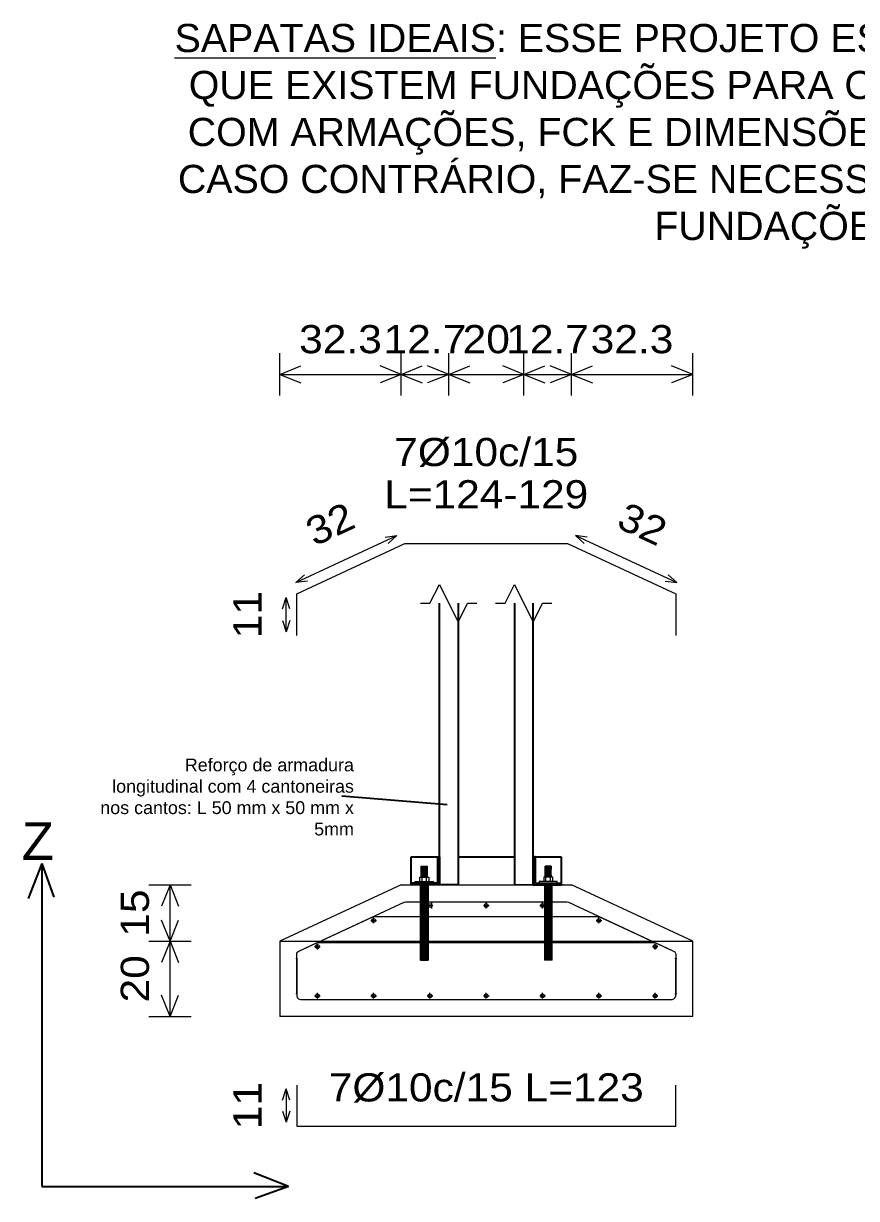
# Model space of a CAD drawing. Header units: millimetres. Extents: x 357 to 945, y 547 to 720.
# Drawn here: x 642.167 to 644.387, y 676.85 to 679.978 of the extents above; entities that cross this region are included whole.
import ezdxf
from ezdxf.enums import TextEntityAlignment as Align

# ---------------------------------------------------------------- set-up
doc = ezdxf.new("R2010")
doc.units = ezdxf.units.MM
for name, color, linetype, lineweight in [('ANC_COTAS', 7, 'Continuous', 9), ('ANC_DESENHO', 7, 'Continuous', 9), ('Barra_Acotada', 4, 'Continuous', 9), ('Cotas', 9, 'Continuous', 5), ('Cotas_Despiece_Acotado', 3, 'Continuous', 0), ('Cotas_Geometria', 2, 'Continuous', 0), ('Dibujo_Barras', 4, 'Continuous', 9), ('Dibujo_Geometria', 2, 'Continuous', 9), ('Lineas_Ref_Geometria', 8, 'Continuous', 0)]:
    doc.layers.add(name, color=color, linetype=linetype, lineweight=lineweight)
doc.layers.add('LCL - COTAS', color=30, linetype='Continuous')
doc.styles.add('CYPETXT', font='arial.ttf', dxfattribs={"height": 0.2})
doc.styles.add('ROMANS', font='arial.ttf')
doc.styles.get("Standard").update_dxf_attribs({"font": 'arial.ttf'})

msp = doc.modelspace()

# ---------------------------------------------------------------- hatches: boundary and pattern name
at = {"layer": 'Dibujo_Barras'}
h = msp.add_hatch(color=256, dxfattribs=at)
edge = h.paths.add_edge_path(flags=0)
edge.add_arc((642.8951, 677.48865), 0.0008, 0, 360)
h = msp.add_hatch(color=256, dxfattribs=at)
edge = h.paths.add_edge_path(flags=0)
edge.add_arc((643.9051, 677.48865), 0.0008, 0, 360)
h = msp.add_hatch(color=256, dxfattribs=at)
edge = h.paths.add_edge_path(flags=0)
edge.add_arc((642.8951, 677.39443), 0.0008, 0, 360)
h = msp.add_hatch(color=256, dxfattribs=at)
edge = h.paths.add_edge_path(flags=0)
edge.add_arc((642.8951, 677.39443), 0.0008, 0, 360)
h = msp.add_hatch(color=256, dxfattribs=at)
edge = h.paths.add_edge_path(flags=0)
edge.add_arc((642.8951, 677.39443), 0.0008, 0, 360)
h = msp.add_hatch(color=256, dxfattribs=at)
edge = h.paths.add_edge_path(flags=0)
edge.add_arc((642.8951, 677.39443), 0.0008, 0, 360)
h = msp.add_hatch(color=256, dxfattribs=at)
edge = h.paths.add_edge_path(flags=0)
edge.add_arc((642.8951, 677.39443), 0.0008, 0, 360)
h = msp.add_hatch(color=256, dxfattribs=at)
edge = h.paths.add_edge_path(flags=0)
edge.add_arc((643.9051, 677.39443), 0.0008, 0, 360)
h = msp.add_hatch(color=256, dxfattribs=at)
edge = h.paths.add_edge_path(flags=0)
edge.add_arc((643.9051, 677.39443), 0.0008, 0, 360)
h = msp.add_hatch(color=256, dxfattribs=at)
edge = h.paths.add_edge_path(flags=0)
edge.add_arc((643.9051, 677.39443), 0.0008, 0, 360)
h = msp.add_hatch(color=256, dxfattribs=at)
edge = h.paths.add_edge_path(flags=0)
edge.add_arc((643.9051, 677.39443), 0.0008, 0, 360)
h = msp.add_hatch(color=256, dxfattribs=at)
edge = h.paths.add_edge_path(flags=0)
edge.add_arc((643.9051, 677.39443), 0.0008, 0, 360)

# ---------------------------------------------------------------- linework, layer by layer
at = {"layer": 'ANC_COTAS'}
for points in [[(643.22491, 677.48443), (643.22491, 677.68443), (643.24515, 677.68443), (643.24515, 677.48443)], [(643.5753, 677.48443), (643.5753, 677.68443), (643.55505, 677.68443), (643.55505, 677.48443)]]:
    msp.add_lwpolyline(points, dxfattribs=at)
at = {"layer": 'ANC_DESENHO'}
for p, q in [((643.2271, 677.70543), (643.2271, 677.73443)), ((643.2271, 677.73284), (643.2431, 677.73284)), ((643.2271, 677.73084), (643.2431, 677.73084)), ((643.2271, 677.72884), (643.2431, 677.72884)), ((643.2271, 677.72484), (643.2431, 677.72484)), ((643.2271, 677.72284), (643.2431, 677.72284)), ((643.2431, 677.71043), (643.2431, 677.73443)), ((643.2431, 677.73443), (643.2431, 677.70543)), ((643.5571, 677.71043), (643.5571, 677.73443)), ((643.5571, 677.73443), (643.5571, 677.70543)), ((643.5731, 677.73284), (643.5571, 677.73284)), ((643.5731, 677.73084), (643.5571, 677.73084)), ((643.5731, 677.72884), (643.5571, 677.72884)), ((643.5731, 677.72484), (643.5571, 677.72484)), ((643.5731, 677.72284), (643.5571, 677.72284)), ((643.5731, 677.70543), (643.5731, 677.73443)), ((643.2231, 677.69343), (643.2471, 677.69343)), ((643.2271, 677.72084), (643.2431, 677.72084)), ((643.2271, 677.71884), (643.2431, 677.71884)), ((643.2271, 677.71684), (643.2431, 677.71684)), ((643.2271, 677.71484), (643.2431, 677.71484)), ((643.2271, 677.71284), (643.2431, 677.71284)), ((643.2271, 677.71084), (643.2431, 677.71084)), ((643.2271, 677.70925), (643.2431, 677.70925)), ((643.2271, 677.70725), (643.2431, 677.70725)), ((643.2271, 677.69343), (643.2431, 677.69343)), ((643.2271, 677.69343), (643.2431, 677.69343)), ((643.2291, 677.69343), (643.2291, 677.70543)), ((643.2411, 677.69343), (643.2411, 677.70543)), ((643.5771, 677.69343), (643.5531, 677.69343)), ((643.5731, 677.72084), (643.5571, 677.72084)), ((643.5731, 677.71884), (643.5571, 677.71884)), ((643.5731, 677.71684), (643.5571, 677.71684)), ((643.5731, 677.71484), (643.5571, 677.71484)), ((643.5731, 677.71284), (643.5571, 677.71284)), ((643.5731, 677.71084), (643.5571, 677.71084)), ((643.5731, 677.70925), (643.5571, 677.70925)), ((643.5731, 677.70725), (643.5571, 677.70725)), ((643.5731, 677.69343), (643.5571, 677.69343)), ((643.5731, 677.69343), (643.5571, 677.69343)), ((643.5591, 677.69343), (643.5591, 677.70543)), ((643.5711, 677.69343), (643.5711, 677.70543)), ((643.2271, 677.48443), (643.2271, 677.68443)), ((643.2271, 677.68243), (643.2431, 677.68243)), ((643.2271, 677.68043), (643.2431, 677.68043)), ((643.2271, 677.67843), (643.2431, 677.67843)), ((643.2271, 677.67643), (643.2431, 677.67643)), ((643.2271, 677.67443), (643.2431, 677.67443)), ((643.2271, 677.67243), (643.2431, 677.67243)), ((643.2271, 677.67043), (643.2431, 677.67043)), ((643.2271, 677.66843), (643.2431, 677.66843)), ((643.2271, 677.66643), (643.2431, 677.66643)), ((643.2271, 677.66443), (643.2431, 677.66443)), ((643.2271, 677.66243), (643.2431, 677.66243)), ((643.2271, 677.66043), (643.2431, 677.66043)), ((643.2431, 677.48443), (643.2431, 677.68443)), ((643.5571, 677.68443), (643.5251, 677.68443)), ((643.5571, 677.48443), (643.5571, 677.68443)), ((643.6051, 677.68443), (643.5571, 677.68443)), ((643.5731, 677.68443), (643.5571, 677.68443)), ((643.5731, 677.68243), (643.5571, 677.68243)), ((643.5731, 677.68043), (643.5571, 677.68043)), ((643.5731, 677.67843), (643.5571, 677.67843)), ((643.5731, 677.67643), (643.5571, 677.67643)), ((643.5731, 677.67443), (643.5571, 677.67443)), ((643.5731, 677.67243), (643.5571, 677.67243)), ((643.5731, 677.67043), (643.5571, 677.67043)), ((643.5731, 677.66843), (643.5571, 677.66843)), ((643.5731, 677.66643), (643.5571, 677.66643)), ((643.5731, 677.66443), (643.5571, 677.66443)), ((643.5731, 677.66243), (643.5571, 677.66243)), ((643.5731, 677.66043), (643.5571, 677.66043)), ((643.5731, 677.48443), (643.5731, 677.68443)), ((643.2271, 677.65843), (643.2431, 677.65843)), ((643.2271, 677.65643), (643.2431, 677.65643)), ((643.2271, 677.65443), (643.2431, 677.65443)), ((643.2271, 677.65243), (643.2431, 677.65243)), ((643.2271, 677.65043), (643.2431, 677.65043)), ((643.2271, 677.64843), (643.2431, 677.64843)), ((643.2271, 677.64643), (643.2431, 677.64643)), ((643.2271, 677.64443), (643.2431, 677.64443)), ((643.2271, 677.64243), (643.2431, 677.64243)), ((643.2271, 677.64043), (643.2431, 677.64043)), ((643.2271, 677.63843), (643.2431, 677.63843)), ((643.2271, 677.63643), (643.2431, 677.63643)), ((643.2271, 677.63443), (643.2431, 677.63443)), ((643.2271, 677.63243), (643.2431, 677.63243)), ((643.2271, 677.63043), (643.2431, 677.63043)), ((643.2271, 677.62843), (643.2431, 677.62843)), ((643.5731, 677.65843), (643.5571, 677.65843)), ((643.5731, 677.65643), (643.5571, 677.65643)), ((643.5731, 677.65443), (643.5571, 677.65443)), ((643.5731, 677.65243), (643.5571, 677.65243)), ((643.5731, 677.65043), (643.5571, 677.65043)), ((643.5731, 677.64843), (643.5571, 677.64843)), ((643.5731, 677.64643), (643.5571, 677.64643)), ((643.5731, 677.64443), (643.5571, 677.64443)), ((643.5731, 677.64243), (643.5571, 677.64243)), ((643.5731, 677.64043), (643.5571, 677.64043)), ((643.5731, 677.63843), (643.5571, 677.63843)), ((643.5731, 677.63643), (643.5571, 677.63643)), ((643.5731, 677.63443), (643.5571, 677.63443)), ((643.5731, 677.63243), (643.5571, 677.63243)), ((643.5731, 677.63043), (643.5571, 677.63043)), ((643.5731, 677.62843), (643.5571, 677.62843)), ((643.2271, 677.62643), (643.2431, 677.62643)), ((643.2271, 677.62443), (643.2431, 677.62443)), ((643.2271, 677.62243), (643.2431, 677.62243)), ((643.2271, 677.62043), (643.2431, 677.62043)), ((643.2271, 677.61843), (643.2431, 677.61843)), ((643.2271, 677.61643), (643.2431, 677.61643)), ((643.2271, 677.61443), (643.2431, 677.61443)), ((643.2271, 677.61243), (643.2431, 677.61243)), ((643.2271, 677.61043), (643.2431, 677.61043)), ((643.2271, 677.60843), (643.2431, 677.60843)), ((643.2271, 677.60643), (643.2431, 677.60643)), ((643.2271, 677.60443), (643.2431, 677.60443)), ((643.2271, 677.60243), (643.2431, 677.60243)), ((643.2271, 677.60043), (643.2431, 677.60043)), ((643.2271, 677.59843), (643.2431, 677.59843)), ((643.2271, 677.59643), (643.2431, 677.59643)), ((643.5731, 677.62643), (643.5571, 677.62643)), ((643.5731, 677.62443), (643.5571, 677.62443)), ((643.5731, 677.62243), (643.5571, 677.62243)), ((643.5731, 677.62043), (643.5571, 677.62043)), ((643.5731, 677.61843), (643.5571, 677.61843)), ((643.5731, 677.61643), (643.5571, 677.61643)), ((643.5731, 677.61443), (643.5571, 677.61443)), ((643.5731, 677.61243), (643.5571, 677.61243)), ((643.5731, 677.61043), (643.5571, 677.61043)), ((643.5731, 677.60843), (643.5571, 677.60843)), ((643.5731, 677.60643), (643.5571, 677.60643)), ((643.5731, 677.60443), (643.5571, 677.60443)), ((643.5731, 677.60243), (643.5571, 677.60243)), ((643.5731, 677.60043), (643.5571, 677.60043)), ((643.5731, 677.59843), (643.5571, 677.59843)), ((643.5731, 677.59643), (643.5571, 677.59643)), ((643.2271, 677.59443), (643.2431, 677.59443)), ((643.2271, 677.59243), (643.2431, 677.59243)), ((643.2271, 677.59043), (643.2431, 677.59043)), ((643.2271, 677.58843), (643.2431, 677.58843)), ((643.2271, 677.58643), (643.2431, 677.58643)), ((643.2271, 677.58443), (643.2431, 677.58443)), ((643.2271, 677.58243), (643.2431, 677.58243)), ((643.2271, 677.58043), (643.2431, 677.58043)), ((643.2271, 677.57843), (643.2431, 677.57843)), ((643.2271, 677.57643), (643.2431, 677.57643)), ((643.2271, 677.57443), (643.2431, 677.57443)), ((643.2271, 677.57243), (643.2431, 677.57243)), ((643.2271, 677.57043), (643.2431, 677.57043)), ((643.2271, 677.56843), (643.2431, 677.56843)), ((643.2271, 677.56643), (643.2431, 677.56643)), ((643.5731, 677.59443), (643.5571, 677.59443)), ((643.5731, 677.59243), (643.5571, 677.59243)), ((643.5731, 677.59043), (643.5571, 677.59043)), ((643.5731, 677.58843), (643.5571, 677.58843)), ((643.5731, 677.58643), (643.5571, 677.58643)), ((643.5731, 677.58443), (643.5571, 677.58443)), ((643.5731, 677.58243), (643.5571, 677.58243)), ((643.5731, 677.58043), (643.5571, 677.58043)), ((643.5731, 677.57843), (643.5571, 677.57843)), ((643.5731, 677.57643), (643.5571, 677.57643)), ((643.5731, 677.57443), (643.5571, 677.57443)), ((643.5731, 677.57243), (643.5571, 677.57243)), ((643.5731, 677.57043), (643.5571, 677.57043)), ((643.5731, 677.56843), (643.5571, 677.56843)), ((643.5731, 677.56643), (643.5571, 677.56643)), ((643.2271, 677.56443), (643.2431, 677.56443)), ((643.2271, 677.56243), (643.2431, 677.56243)), ((643.2271, 677.56043), (643.2431, 677.56043)), ((643.2271, 677.55843), (643.2431, 677.55843)), ((643.2271, 677.55643), (643.2431, 677.55643)), ((643.2271, 677.55443), (643.2431, 677.55443)), ((643.2271, 677.55243), (643.2431, 677.55243)), ((643.2271, 677.55043), (643.2431, 677.55043)), ((643.2271, 677.54843), (643.2431, 677.54843)), ((643.2271, 677.54643), (643.2431, 677.54643)), ((643.2271, 677.54443), (643.2431, 677.54443)), ((643.2271, 677.54243), (643.2431, 677.54243)), ((643.2271, 677.54043), (643.2431, 677.54043)), ((643.2271, 677.53843), (643.2431, 677.53843)), ((643.2271, 677.53643), (643.2431, 677.53643)), ((643.2271, 677.53443), (643.2431, 677.53443)), ((643.5731, 677.56443), (643.5571, 677.56443)), ((643.5731, 677.56243), (643.5571, 677.56243)), ((643.5731, 677.56043), (643.5571, 677.56043)), ((643.5731, 677.55843), (643.5571, 677.55843)), ((643.5731, 677.55643), (643.5571, 677.55643)), ((643.5731, 677.55443), (643.5571, 677.55443)), ((643.5731, 677.55243), (643.5571, 677.55243)), ((643.5731, 677.55043), (643.5571, 677.55043)), ((643.5731, 677.54843), (643.5571, 677.54843)), ((643.5731, 677.54643), (643.5571, 677.54643)), ((643.5731, 677.54443), (643.5571, 677.54443)), ((643.5731, 677.54243), (643.5571, 677.54243)), ((643.5731, 677.54043), (643.5571, 677.54043)), ((643.5731, 677.53843), (643.5571, 677.53843)), ((643.5731, 677.53643), (643.5571, 677.53643)), ((643.5731, 677.53443), (643.5571, 677.53443)), ((643.2271, 677.53243), (643.2431, 677.53243)), ((643.2271, 677.53043), (643.2431, 677.53043)), ((643.2271, 677.52843), (643.2431, 677.52843)), ((643.2271, 677.52643), (643.2431, 677.52643)), ((643.2271, 677.52443), (643.2431, 677.52443)), ((643.2271, 677.52243), (643.2431, 677.52243)), ((643.2271, 677.52043), (643.2431, 677.52043)), ((643.2271, 677.51843), (643.2431, 677.51843)), ((643.2271, 677.51643), (643.2431, 677.51643)), ((643.2271, 677.51443), (643.2431, 677.51443)), ((643.2271, 677.51243), (643.2431, 677.51243)), ((643.2271, 677.51043), (643.2431, 677.51043)), ((643.2271, 677.50843), (643.2431, 677.50843)), ((643.2271, 677.50643), (643.2431, 677.50643)), ((643.2271, 677.50443), (643.2431, 677.50443)), ((643.5731, 677.53243), (643.5571, 677.53243)), ((643.5731, 677.53043), (643.5571, 677.53043)), ((643.5731, 677.52843), (643.5571, 677.52843)), ((643.5731, 677.52643), (643.5571, 677.52643)), ((643.5731, 677.52443), (643.5571, 677.52443)), ((643.5731, 677.52243), (643.5571, 677.52243)), ((643.5731, 677.52043), (643.5571, 677.52043)), ((643.5731, 677.51843), (643.5571, 677.51843)), ((643.5731, 677.51643), (643.5571, 677.51643)), ((643.5731, 677.51443), (643.5571, 677.51443)), ((643.5731, 677.51243), (643.5571, 677.51243)), ((643.5731, 677.51043), (643.5571, 677.51043)), ((643.5731, 677.50843), (643.5571, 677.50843)), ((643.5731, 677.50643), (643.5571, 677.50643)), ((643.5731, 677.50443), (643.5571, 677.50443)), ((643.22491, 677.48443), (643.24515, 677.48443)), ((643.2271, 677.50243), (643.2431, 677.50243)), ((643.2271, 677.50043), (643.2431, 677.50043)), ((643.2271, 677.49843), (643.2431, 677.49843)), ((643.2271, 677.49643), (643.2431, 677.49643)), ((643.2271, 677.49443), (643.2431, 677.49443)), ((643.2271, 677.49243), (643.2431, 677.49243)), ((643.2271, 677.49043), (643.2431, 677.49043)), ((643.2271, 677.48843), (643.2431, 677.48843)), ((643.2271, 677.48643), (643.2431, 677.48643)), ((643.5753, 677.48443), (643.55505, 677.48443)), ((643.5731, 677.50243), (643.5571, 677.50243)), ((643.5731, 677.50043), (643.5571, 677.50043)), ((643.5731, 677.49843), (643.5571, 677.49843)), ((643.5731, 677.49643), (643.5571, 677.49643)), ((643.5731, 677.49443), (643.5571, 677.49443)), ((643.5731, 677.49243), (643.5571, 677.49243)), ((643.5731, 677.49043), (643.5571, 677.49043)), ((643.5731, 677.48843), (643.5571, 677.48843)), ((643.5731, 677.48643), (643.5571, 677.48643))]:
    msp.add_line(p, q, dxfattribs=at)
for points in [[(643.2271, 677.71043), (643.2271, 677.73443), (643.2431, 677.73443)], [(643.2271, 677.73443), (643.2271, 677.72684), (643.2431, 677.72684), (643.2431, 677.73443)], [(643.5731, 677.71043), (643.5731, 677.73443), (643.5571, 677.73443)], [(643.5731, 677.73443), (643.5731, 677.72684), (643.5571, 677.72684), (643.5571, 677.73443)], [(643.2111, 677.68943), (643.2111, 677.69343), (643.2591, 677.69343), (643.2591, 677.68943)], [(643.2231, 677.69343), (643.2231, 677.70543), (643.2471, 677.70543), (643.2471, 677.69343)], [(643.2271, 677.71084), (643.2271, 677.70543)], [(643.2431, 677.70543), (643.2431, 677.71084)], [(643.5891, 677.68943), (643.5891, 677.69343), (643.5411, 677.69343), (643.5411, 677.68943)], [(643.5771, 677.69343), (643.5771, 677.70543), (643.5531, 677.70543), (643.5531, 677.69343)], [(643.5571, 677.70543), (643.5571, 677.71084)], [(643.5731, 677.71084), (643.5731, 677.70543)], [(643.5571, 677.68443), (643.5251, 677.68443)]]:
    msp.add_lwpolyline(points, dxfattribs=at)
at = {"layer": 'Barra_Acotada'}
for points in [[(642.8951, 678.34829), (642.8951, 678.45956), (643.18326, 678.59329), (643.61695, 678.59329), (643.9051, 678.45956), (643.9051, 678.34829)], [(642.8951, 677.15153), (642.8951, 677.0423), (643.9051, 677.0423), (643.9051, 677.15153)]]:
    msp.add_lwpolyline(points, dxfattribs=at)
at = {"layer": 'Cotas_Despiece_Acotado'}
for p, q in [((642.89243, 678.48933), (643.16226, 678.61455)), ((643.1311, 678.61043), (643.16226, 678.61455)), ((643.13899, 678.59342), (643.16226, 678.61455)), ((643.66121, 678.59342), (643.63795, 678.61455)), ((643.66911, 678.61043), (643.63795, 678.61455)), ((643.63795, 678.61455), (643.90778, 678.48933)), ((642.91569, 678.51046), (642.89243, 678.48933)), ((643.88452, 678.51046), (643.90778, 678.48933)), ((642.92358, 678.49345), (642.89243, 678.48933)), ((643.87662, 678.49345), (643.90778, 678.48933)), ((642.8576, 678.41946), (642.86698, 678.44946)), ((642.87635, 678.41946), (642.86698, 678.44946)), ((642.86698, 678.35839), (642.86698, 678.44946)), ((642.8576, 678.38839), (642.86698, 678.35839)), ((642.87635, 678.38839), (642.86698, 678.35839)), ((642.8576, 677.11143), (642.86698, 677.14143)), ((642.87635, 677.11143), (642.86698, 677.14143)), ((642.86698, 677.14143), (642.86698, 677.0524)), ((642.8576, 677.0824), (642.86698, 677.0524)), ((642.87635, 677.0824), (642.86698, 677.0524))]:
    msp.add_line(p, q, dxfattribs=at)
at = {"layer": 'Cotas_Geometria'}
for p, q in [((642.8501, 679.0438), (642.90635, 679.0663)), ((642.8501, 679.0438), (642.90635, 679.0213)), ((642.8501, 679.0438), (643.17333, 679.0438)), ((643.17333, 679.0438), (643.11708, 679.0663)), ((643.17333, 679.0438), (643.11708, 679.0213)), ((643.17333, 679.0438), (643.22958, 679.0663)), ((643.17333, 679.0438), (643.22958, 679.0213)), ((643.17333, 679.0438), (643.3001, 679.0438)), ((643.3001, 679.0438), (643.24385, 679.0663)), ((643.3001, 679.0438), (643.24385, 679.0213)), ((643.3001, 679.0438), (643.35635, 679.0663)), ((643.3001, 679.0438), (643.35635, 679.0213)), ((643.3001, 679.0438), (643.5001, 679.0438)), ((643.5001, 679.0438), (643.44385, 679.0663)), ((643.5001, 679.0438), (643.44385, 679.0213)), ((643.5001, 679.0438), (643.55635, 679.0663)), ((643.5001, 679.0438), (643.55635, 679.0213)), ((643.5001, 679.0438), (643.62688, 679.0438)), ((643.62688, 679.0438), (643.57063, 679.0663)), ((643.62688, 679.0438), (643.57063, 679.0213)), ((643.62688, 679.0438), (643.68313, 679.0663)), ((643.62688, 679.0438), (643.68313, 679.0213)), ((643.62688, 679.0438), (643.9501, 679.0438)), ((643.9501, 679.0438), (643.89385, 679.0663)), ((643.9501, 679.0438), (643.89385, 679.0213)), ((642.5576, 677.68443), (642.5351, 677.62818)), ((642.5576, 677.68443), (642.5801, 677.62818)), ((642.5576, 677.53443), (642.5576, 677.68443)), ((642.5576, 677.53443), (642.5351, 677.59068)), ((642.5576, 677.53443), (642.5801, 677.59068)), ((642.5576, 677.53443), (642.5351, 677.47818)), ((642.5576, 677.53443), (642.5801, 677.47818)), ((642.5576, 677.33443), (642.5576, 677.53443)), ((642.5576, 677.33443), (642.5351, 677.39068)), ((642.5576, 677.33443), (642.5801, 677.39068))]:
    msp.add_line(p, q, dxfattribs=at)
at = {"layer": 'Dibujo_Barras'}
for p, q in [((643.2426, 677.62943), (643.2576, 677.62943)), ((643.25513, 677.62193), (643.25513, 677.63693)), ((643.3926, 677.62943), (643.4076, 677.62943)), ((643.4001, 677.62193), (643.4001, 677.63693)), ((643.5426, 677.62943), (643.5576, 677.62943)), ((643.5501, 677.62193), (643.5501, 677.63693)), ((643.1001, 677.58231), (643.1001, 677.59731)), ((643.7001, 677.58231), (643.7001, 677.59731)), ((643.0926, 677.58981), (643.1076, 677.58981)), ((643.6926, 677.58981), (643.7076, 677.58981)), ((642.9426, 677.5202), (642.9576, 677.5202)), ((642.9501, 677.5127), (642.9501, 677.5277)), ((643.8426, 677.5202), (643.8576, 677.5202)), ((643.8501, 677.5127), (643.8501, 677.5277)), ((642.9426, 677.38943), (642.9576, 677.38943)), ((642.9501, 677.38193), (642.9501, 677.39693)), ((643.0926, 677.38943), (643.1076, 677.38943)), ((643.1001, 677.38193), (643.1001, 677.39693)), ((643.2426, 677.38943), (643.2576, 677.38943)), ((643.2501, 677.38193), (643.2501, 677.39693)), ((643.3926, 677.38943), (643.4076, 677.38943)), ((643.4001, 677.38193), (643.4001, 677.39693)), ((643.5426, 677.38943), (643.5576, 677.38943)), ((643.5501, 677.38193), (643.5501, 677.39693)), ((643.6926, 677.38943), (643.7076, 677.38943)), ((643.7001, 677.38193), (643.7001, 677.39693)), ((643.8426, 677.38943), (643.8576, 677.38943)), ((643.8501, 677.38193), (643.8501, 677.39693))]:
    msp.add_line(p, q, dxfattribs=at)
for points in [[(642.8951, 677.39443), (642.8951, 677.49932), (642.89581, 677.50302), (642.89784, 677.50619), (642.90089, 677.50839), (643.18126, 677.6385), (643.18547, 677.63943), (643.61474, 677.63943), (643.61895, 677.6385), (643.89931, 677.50839), (643.90237, 677.50619), (643.90439, 677.50302), (643.9051, 677.49932), (643.9051, 677.39443)], [(642.8951, 677.39443), (642.8951, 677.49932), (642.89581, 677.50302), (642.89784, 677.50619), (642.90089, 677.50839), (643.0981, 677.59991), (643.10231, 677.60084), (643.6979, 677.60084), (643.70211, 677.59991), (643.89931, 677.50839), (643.90237, 677.50619), (643.90439, 677.50302), (643.9051, 677.49932), (643.9051, 677.39443)], [(642.8951, 677.39443), (642.8951, 677.49932), (642.89581, 677.50302), (642.89784, 677.50619), (642.90089, 677.50839), (643.0981, 677.59991), (643.10231, 677.60084), (643.6979, 677.60084), (643.70211, 677.59991), (643.89931, 677.50839), (643.90237, 677.50619), (643.90439, 677.50302), (643.9051, 677.49932), (643.9051, 677.39443)], [(642.8951, 677.39443), (642.8951, 677.49932), (642.89581, 677.50302), (642.89784, 677.50619), (642.90089, 677.50839), (642.9481, 677.5303), (642.95231, 677.53123), (643.8479, 677.53123), (643.85211, 677.5303), (643.89931, 677.50839), (643.90237, 677.50619), (643.90439, 677.50302), (643.9051, 677.49932), (643.9051, 677.39443)], [(642.8951, 677.39443), (642.8951, 677.49932), (642.89581, 677.50302), (642.89784, 677.50619), (642.90089, 677.50839), (642.9481, 677.5303), (642.95231, 677.53123), (643.8479, 677.53123), (643.85211, 677.5303), (643.89931, 677.50839), (643.90237, 677.50619), (643.90439, 677.50302), (643.9051, 677.49932), (643.9051, 677.39443)], [(642.8951, 677.48865), (642.8951, 677.38943), (642.89644, 677.38443), (642.9001, 677.38077), (642.9051, 677.37943), (643.8951, 677.37943), (643.9001, 677.38077), (643.90376, 677.38443), (643.9051, 677.38943), (643.9051, 677.48865)]]:
    msp.add_lwpolyline(points, dxfattribs=at)
for centre, radius in [((643.2501, 677.62943), 0.005), ((643.4001, 677.62943), 0.005), ((643.5501, 677.62943), 0.005), ((643.1001, 677.58981), 0.005), ((643.7001, 677.58981), 0.005), ((642.9501, 677.5202), 0.005), ((643.8501, 677.5202), 0.005), ((642.8951, 677.48865), 0.0008), ((643.9051, 677.48865), 0.0008), ((642.8951, 677.39443), 0.0008), ((642.8951, 677.39443), 0.0008), ((642.8951, 677.39443), 0.0008), ((642.8951, 677.39443), 0.0008), ((642.8951, 677.39443), 0.0008), ((642.9501, 677.38943), 0.005), ((643.1001, 677.38943), 0.005), ((643.2501, 677.38943), 0.005), ((643.4001, 677.38943), 0.005), ((643.5501, 677.38943), 0.005), ((643.7001, 677.38943), 0.005), ((643.8501, 677.38943), 0.005), ((643.9051, 677.39443), 0.0008), ((643.9051, 677.39443), 0.0008), ((643.9051, 677.39443), 0.0008), ((643.9051, 677.39443), 0.0008), ((643.9051, 677.39443), 0.0008)]:
    msp.add_circle(centre, radius, dxfattribs=at)
at = {"layer": 'Dibujo_Geometria'}
for p, q in [((643.17333, 677.68443), (642.8501, 677.53443)), ((643.17333, 677.68443), (643.62688, 677.68443)), ((643.5251, 677.68443), (643.4751, 677.68443)), ((643.9501, 677.53443), (643.62688, 677.68443)), ((642.8501, 677.53443), (643.9501, 677.53443)), ((642.8501, 677.53443), (642.8501, 677.33443)), ((643.9501, 677.33443), (643.9501, 677.53443)), ((643.9501, 677.33443), (642.8501, 677.33443))]:
    msp.add_line(p, q, dxfattribs=at)
for points in [[(643.2251, 678.43443), (643.2501, 678.43443), (643.2751, 678.48443), (643.3251, 678.38443), (643.3501, 678.43443), (643.3751, 678.43443)], [(643.4251, 678.43443), (643.4501, 678.43443), (643.4751, 678.48443), (643.5251, 678.38443), (643.5501, 678.43443), (643.5751, 678.43443)]]:
    msp.add_lwpolyline(points, dxfattribs=at)
at = {"layer": 'LCL - COTAS'}
for p, q in [((643.3251, 678.43443), (643.3251, 677.68443)), ((643.4751, 678.43443), (643.4751, 677.68443)), ((643.5251, 677.68443), (643.5251, 678.43443)), ((643.01488, 677.92173), (643.29567, 677.89842)), ((643.2001, 677.68443), (643.2001, 677.75943)), ((643.2001, 677.75943), (643.27513, 677.75943)), ((643.3251, 677.75943), (643.4751, 677.75943)), ((643.52508, 677.75943), (643.6001, 677.75943)), ((643.6001, 677.75943), (643.6001, 677.68943)), ((642.21594, 677.74115), (642.17981, 677.6484)), ((642.21594, 677.74115), (642.21594, 676.88196)), ((642.21594, 677.74115), (642.2483, 677.65213)), ((642.87362, 676.88196), (642.78087, 676.91809)), ((642.21594, 676.88196), (642.87362, 676.88196)), ((642.87362, 676.88196), (642.7846, 676.8496))]:
    msp.add_line(p, q, dxfattribs=at)
for points in [[(643.3251, 677.68443), (643.2751, 677.68443), (643.2751, 678.43443)], [(643.27013, 677.75943), (643.27513, 677.75943), (643.27513, 677.68443), (643.20013, 677.68443), (643.20013, 677.68943)], [(643.27013, 677.75943), (643.27013, 677.68943), (643.20013, 677.68943)], [(643.53008, 677.75943), (643.52508, 677.75943), (643.52508, 677.68443), (643.60008, 677.68443), (643.60008, 677.68943)], [(643.53008, 677.75943), (643.53008, 677.68943), (643.60008, 677.68943)]]:
    msp.add_lwpolyline(points, dxfattribs=at)
at = {"layer": 'Lineas_Ref_Geometria'}
for p, q in [((642.8501, 678.98755), (642.8501, 679.10005)), ((643.17333, 678.98755), (643.17333, 679.10005)), ((643.17333, 678.98755), (643.17333, 679.10005)), ((643.3001, 678.98755), (643.3001, 679.10005)), ((643.3001, 678.98755), (643.3001, 679.10005)), ((643.5001, 678.98755), (643.5001, 679.10005)), ((643.5001, 678.98755), (643.5001, 679.10005)), ((643.62688, 678.98755), (643.62688, 679.10005)), ((643.62688, 678.98755), (643.62688, 679.10005)), ((643.9501, 678.98755), (643.9501, 679.10005)), ((642.50135, 677.68443), (642.61385, 677.68443)), ((642.50135, 677.53443), (642.61385, 677.53443)), ((642.50135, 677.53443), (642.61385, 677.53443)), ((642.50135, 677.33443), (642.61385, 677.33443))]:
    msp.add_line(p, q, dxfattribs=at)

# ---------------------------------------------------------------- texts
at = {"layer": 'Cotas', "color": 155, "insert": (642.54791, 679.97681), "char_height": 0.07502752, "attachment_point": 1}
msp.add_mtext_dynamic_manual_height_columns('\\pxqc;{\\LSAPATAS IDEAIS}: ESSE PROJETO ESTRUTURAL FOI CONCEBIDO IDEALIZANDO QUE EXISTEM FUNDAÇÕES PARA OS 12 PILARES QUE SERÃO REFORÇADOS, COM ARMAÇÕES, FCK E DIMENSÕES SEMELHANTES AO MOSTRADO ABAIXO, CASO CONTRÁRIO, FAZ-SE NECESSÁRIO DEMOLIÇÃO E RECONSTRUÇÃO DAS FUNDAÇÕES E DOS PILARES', width=4.0850157, gutter_width=0.37514, heights=[0], dxfattribs=at)
at = {"layer": 'Cotas_Despiece_Acotado', "style": 'CYPETXT'}
for s, width, p, p2 in [('7%%c10c/15', 1.079568, (643.15485, 678.79954), (643.64535, 678.79954)), ('L=124-129', 1.078182, (643.12842, 678.68704), (643.67179, 678.68704)), ('7%%c10c/15 L=123', 1.079104, (642.98048, 677.10793), (643.81973, 677.10793))]:
    msp.add_text(s, height=0.075, dxfattribs=dict(at, width=width)).set_placement(p, p2, align=Align.FIT)
at = {"layer": 'Cotas_Despiece_Acotado', "style": 'CYPETXT', "width": 1.081159}
for s, rotation, p, p2 in [('32', 24.89446, (642.94257, 678.58495), (643.05686, 678.63799)), ('32', 335.10554, (643.74334, 678.63799), (643.85764, 678.58495)), ('11', 90, (642.80135, 678.34093), (642.80135, 678.46693)), ('11', 90, (642.80135, 677.03392), (642.80135, 677.15992))]:
    msp.add_text(s, height=0.075, rotation=rotation, dxfattribs=at).set_placement(p, p2, align=Align.FIT)
at = {"layer": 'Cotas_Geometria', "style": 'CYPETXT'}
for s, width, p, p2 in [('32.3', 1.081295, (642.90147, 679.10005), (643.12197, 679.10005)), ('12.7', 1.081295, (643.12647, 679.10005), (643.34697, 679.10005)), ('20', 1.081159, (643.3371, 679.10005), (643.4631, 679.10005)), ('12.7', 1.081295, (643.45324, 679.10005), (643.67374, 679.10005)), ('32.3', 1.081295, (643.67824, 679.10005), (643.89874, 679.10005))]:
    msp.add_text(s, height=0.075, dxfattribs=dict(at, width=width)).set_placement(p, p2, align=Align.FIT)
at = {"layer": 'Cotas_Geometria', "style": 'CYPETXT', "width": 1.081159}
for s, p, p2 in [('15', (642.50135, 677.54643), (642.50135, 677.67243)), ('20', (642.50135, 677.37143), (642.50135, 677.49743))]:
    msp.add_text(s, height=0.075, rotation=90, dxfattribs=at).set_placement(p, p2, align=Align.FIT)
at = {"layer": 'LCL - COTAS', "attachment_point": 3, "style": 'ROMANS'}
for s, insert, char_height, width in [('{\\fArial|b0|i0|c0|p34;\\H1.00007x;\\C2;Reforço de armadura longitudinal com 4 cantoneiras nos cantos: L 50 mm x 50 mm x 5mm}', (643.04748, 678.02105), 0.0341344, 0.7010673), ('{\\fArial|b0|i0|c0|p34;\\C2;Z}', (642.24799, 677.85111), 0.1, 0.0451294)]:
    msp.add_mtext(s, dxfattribs=dict(at, insert=insert, char_height=char_height, width=width))

doc.saveas('drawing.dxf')
